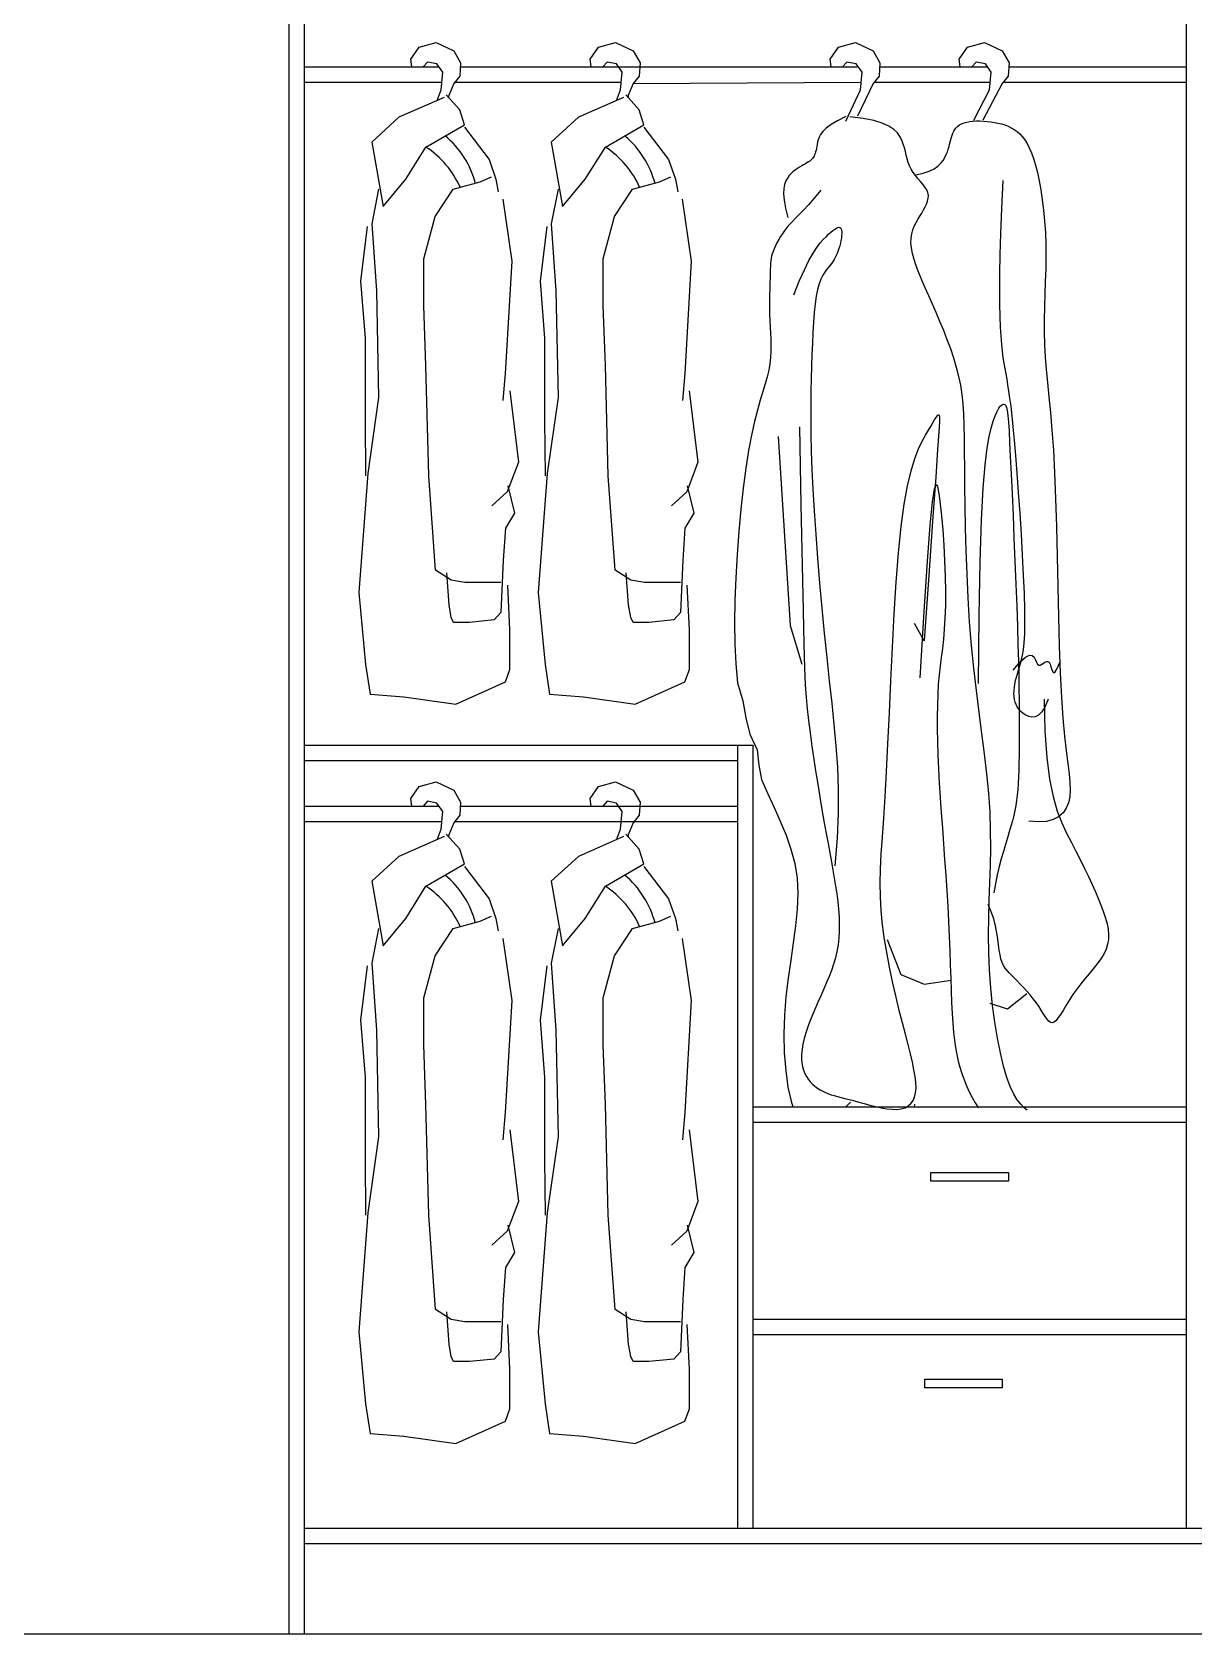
# Model space of a CAD drawing. Header units: millimetres. Extents: x -1666 to 220555, y -7114 to 28673.
# Drawn here: x 59353 to 60638, y 476 to 2247 of the extents above; entities that cross this region are included whole.
import ezdxf

# ---------------------------------------------------------------- set-up
doc = ezdxf.new("R2010")
doc.units = ezdxf.units.MM
doc.header["$LTSCALE"] = 80

msp = doc.modelspace()

# ---------------------------------------------------------------- linework, layer by layer
at = {"color": 41, "true_color": 0xf4ee51}
for p, q in [((59637.722, 475.94), (59637.722, 3285.94)), ((59654.722, 475.94), (59654.722, 3268.94)), ((60629.222, 3268.94), (60629.222, 592.94)), ((59654.722, 1458.94), (60150.472, 1458.94)), ((60133.472, 592.94), (60133.472, 1458.94)), ((60150.472, 592.94), (60150.472, 1458.94)), ((59654.722, 1441.94), (60133.472, 1441.94)), ((60150.472, 1058.94), (60629.222, 1058.94)), ((60150.472, 1041.94), (60629.222, 1041.94)), ((60150.472, 823.94), (60629.222, 823.94)), ((60150.472, 806.94), (60629.222, 806.94)), ((59654.722, 592.94), (61620.722, 592.94)), ((59654.722, 575.94), (61620.722, 575.94)), ((56984.175, 475.94), (65150.353, 475.94)), ((59637.722, 475.94), (64429.673, 475.94))]:
    msp.add_line(p, q, dxfattribs=at)
at = {"color": 8}
for p, q in [((59781.289, 2230.589), (59799.981, 2235.73)), ((59799.981, 2235.73), (59819.608, 2226.477)), ((59979.691, 2230.589), (59998.383, 2235.73)), ((59998.383, 2235.73), (60018.01, 2226.477)), ((60244.864, 2230.589), (60263.556, 2235.73)), ((60263.556, 2235.73), (60283.183, 2226.477)), ((60387.57, 2230.589), (60406.262, 2235.73)), ((60406.262, 2235.73), (60425.889, 2226.477)), ((59771.943, 2217.224), (59781.289, 2230.589)), ((59773.097, 2208.761), (59771.943, 2217.224)), ((59819.608, 2226.477), (59827.085, 2213.112)), ((59970.345, 2217.224), (59979.691, 2230.589)), ((59971.499, 2208.761), (59970.345, 2217.224)), ((60018.01, 2226.477), (60025.487, 2213.112)), ((60235.518, 2217.224), (60244.864, 2230.589)), ((60236.672, 2208.761), (60235.518, 2217.224)), ((60283.183, 2226.477), (60290.66, 2213.112)), ((60378.224, 2217.224), (60387.57, 2230.589)), ((60379.378, 2208.761), (60378.224, 2217.224)), ((60425.889, 2226.477), (60433.366, 2213.112)), ((59654.722, 2208.761), (59803.265, 2208.761)), ((59790.635, 2214.14), (59785.745, 2208.761)), ((59800.916, 2212.084), (59790.635, 2214.14)), ((59807.458, 2202.831), (59800.916, 2212.084)), ((59805.589, 2183.298), (59807.458, 2202.831)), ((59826.15, 2198.719), (59819.608, 2190.495)), ((59827.085, 2213.112), (59826.15, 2198.719)), ((59826.802, 2208.761), (60156.578, 2208.761)), ((59989.037, 2214.14), (59984.147, 2208.761)), ((59999.318, 2212.084), (59989.037, 2214.14)), ((60005.86, 2202.831), (59999.318, 2212.084)), ((60003.991, 2183.298), (60005.86, 2202.831)), ((60024.552, 2198.719), (60018.01, 2190.495)), ((60025.487, 2213.112), (60024.552, 2198.719)), ((60029.828, 2208.761), (60266.84, 2208.761)), ((60254.21, 2214.14), (60249.32, 2208.761)), ((60264.491, 2212.084), (60254.21, 2214.14)), ((60271.033, 2202.831), (60264.491, 2212.084)), ((60269.164, 2183.298), (60271.033, 2202.831)), ((60289.725, 2198.719), (60283.183, 2190.495)), ((60290.66, 2213.112), (60289.725, 2198.719)), ((60290.377, 2208.761), (60409.546, 2208.761)), ((60290.377, 2208.761), (60351.756, 2208.761)), ((60396.916, 2214.14), (60392.026, 2208.761)), ((60407.197, 2212.084), (60396.916, 2214.14)), ((60413.739, 2202.831), (60407.197, 2212.084)), ((60411.87, 2183.298), (60413.739, 2202.831)), ((60432.431, 2198.719), (60425.889, 2190.495)), ((60433.366, 2213.112), (60432.431, 2198.719)), ((60434.231, 2208.761), (60629.222, 2208.761)), ((60587.641, 2208.761), (60629.222, 2208.761)), ((59654.722, 2191.973), (59806.419, 2191.973)), ((59801.124, 2171.69), (59805.589, 2183.298)), ((59819.608, 2190.495), (59814, 2177.13)), ((59820.784, 2191.973), (60004.821, 2191.973)), ((59999.526, 2171.69), (60003.991, 2183.298)), ((60018.01, 2190.495), (60012.402, 2177.13)), ((60018.01, 2190.495), (60269.994, 2191.973)), ((60252.945, 2148.849), (60269.164, 2183.298)), ((60283.183, 2190.495), (60265.822, 2154.288)), ((60284.359, 2191.973), (60412.7, 2191.973)), ((60284.359, 2191.973), (60354.91, 2191.973)), ((60394.469, 2150.031), (60411.87, 2183.298)), ((60425.889, 2190.495), (60404.398, 2149.813)), ((60428.212, 2191.973), (60629.222, 2191.973)), ((59808.797, 2175.066), (59758.912, 2153.117)), ((59826.257, 2161.348), (59811.291, 2177.81)), ((59814, 2177.13), (59813.768, 2175.085)), ((59831.245, 2144.886), (59826.257, 2161.348)), ((60007.199, 2175.066), (59957.314, 2153.117)), ((60024.659, 2161.348), (60009.693, 2177.81)), ((60012.402, 2177.13), (60012.17, 2175.085)), ((60029.647, 2144.886), (60024.659, 2161.348)), ((59758.912, 2153.117), (59728.981, 2125.68)), ((59788.843, 2120.193), (59831.245, 2144.886)), ((59957.314, 2153.117), (59927.383, 2125.68)), ((59987.245, 2120.193), (60029.647, 2144.886)), ((59728.981, 2125.68), (59741.452, 2054.344)), ((59831.245, 2142.142), (59858.682, 2106.474)), ((59927.383, 2125.68), (59939.854, 2054.344)), ((60029.647, 2142.142), (60057.084, 2106.474)), ((59766.395, 2084.525), (59788.843, 2120.193)), ((59964.797, 2084.525), (59987.245, 2120.193)), ((59858.682, 2106.474), (59866.165, 2084.525)), ((60057.084, 2106.474), (60064.567, 2084.525)), ((59736.464, 2073.55), (59728.981, 2035.139)), ((59741.452, 2054.344), (59766.395, 2084.525)), ((59798.82, 2043.37), (59818.774, 2073.55)), ((59818.774, 2073.55), (59848.705, 2081.781)), ((59848.705, 2081.781), (59861.176, 2087.268)), ((59866.165, 2084.525), (59868.659, 2070.806)), ((59934.866, 2073.55), (59927.383, 2035.139)), ((59939.854, 2054.344), (59964.797, 2084.525)), ((59997.222, 2043.37), (60017.176, 2073.55)), ((60017.176, 2073.55), (60047.107, 2081.781)), ((60047.107, 2081.781), (60059.578, 2087.268)), ((60064.567, 2084.525), (60067.061, 2070.806)), ((59873.647, 2062.575), (59883.624, 1993.983)), ((60072.049, 2062.575), (60082.026, 1993.983)), ((59786.349, 1996.727), (59798.82, 2043.37)), ((59984.751, 1996.727), (59997.222, 2043.37)), ((59723.992, 2032.395), (59716.51, 1972.034)), ((59728.981, 2035.139), (59733.969, 1961.059)), ((59922.395, 2032.395), (59914.912, 1972.034)), ((59927.383, 2035.139), (59932.372, 1961.059)), ((59786.349, 1944.597), (59786.349, 1996.727)), ((59883.624, 1993.983), (59876.436, 1869.904)), ((59984.751, 1944.597), (59984.751, 1996.727)), ((60082.026, 1993.983), (60074.839, 1869.904)), ((59716.51, 1972.034), (59721.498, 1908.929)), ((59914.912, 1972.034), (59919.9, 1908.929)), ((59733.969, 1961.059), (59736.464, 1843.081)), ((59932.372, 1961.059), (59934.866, 1843.081)), ((59788.843, 1878.749), (59786.349, 1944.597)), ((59987.245, 1878.749), (59984.751, 1944.597)), ((59721.498, 1908.929), (59721.498, 1818.388)), ((59919.9, 1908.929), (59919.9, 1818.388)), ((59791.895, 1756.441), (59788.843, 1878.749)), ((59990.297, 1756.441), (59987.245, 1878.749)), ((59876.436, 1869.904), (59873.942, 1839.724)), ((60074.839, 1869.904), (60072.344, 1839.724)), ((59736.464, 1843.081), (59724.55, 1759.184)), ((59881.425, 1850.699), (59891.107, 1771.746)), ((59934.866, 1843.081), (59922.952, 1759.184)), ((60079.827, 1850.699), (60089.509, 1771.746)), ((59721.498, 1818.388), (59722.056, 1756.441)), ((59919.9, 1818.388), (59920.458, 1756.441)), ((59891.107, 1771.746), (59878.636, 1738.821)), ((60089.509, 1771.746), (60077.038, 1738.821)), ((59724.55, 1759.184), (59714.573, 1627.488)), ((59799.378, 1652.181), (59791.895, 1756.441)), ((59922.952, 1759.184), (59912.975, 1627.488)), ((59997.78, 1652.181), (59990.297, 1756.441)), ((59878.636, 1738.821), (59861.734, 1723.516)), ((59879.194, 1745.466), (59886.676, 1715.285)), ((60077.038, 1738.821), (60060.136, 1723.516)), ((60077.596, 1745.466), (60085.079, 1715.285)), ((59886.676, 1715.285), (59876.699, 1698.823)), ((60085.079, 1715.285), (60075.102, 1698.823)), ((59876.699, 1698.823), (59874.205, 1663.156)), ((60075.102, 1698.823), (60072.607, 1663.156)), ((59816.837, 1641.206), (59799.378, 1652.181)), ((59814.343, 1613.769), (59811.849, 1649.437)), ((59874.205, 1663.156), (59871.711, 1605.538)), ((60015.24, 1641.206), (59997.78, 1652.181)), ((60012.745, 1613.769), (60010.251, 1649.437)), ((60072.607, 1663.156), (60070.113, 1605.538)), ((59831.803, 1638.462), (59816.837, 1641.206)), ((59871.711, 1638.462), (59831.803, 1638.462)), ((59881.688, 1586.333), (59879.194, 1635.719)), ((60030.205, 1638.462), (60015.24, 1641.206)), ((60070.113, 1638.462), (60030.205, 1638.462)), ((60080.09, 1586.333), (60077.596, 1635.719)), ((59714.573, 1627.488), (59722.056, 1547.921)), ((59816.837, 1600.051), (59814.343, 1613.769)), ((59912.975, 1627.488), (59920.458, 1547.921)), ((60015.24, 1600.051), (60012.745, 1613.769)), ((59819.332, 1594.564), (59816.837, 1600.051)), ((59836.791, 1594.564), (59819.332, 1594.564)), ((59864.228, 1597.307), (59836.791, 1594.564)), ((59871.711, 1605.538), (59864.228, 1597.307)), ((60017.734, 1594.564), (60015.24, 1600.051)), ((60035.194, 1594.564), (60017.734, 1594.564)), ((60062.63, 1597.307), (60035.194, 1594.564)), ((60070.113, 1605.538), (60062.63, 1597.307)), ((59881.688, 1542.434), (59881.688, 1586.333)), ((60080.09, 1542.434), (60080.09, 1586.333)), ((59722.056, 1547.921), (59727.044, 1514.997)), ((59876.699, 1528.715), (59881.688, 1542.434)), ((59920.458, 1547.921), (59925.447, 1514.997)), ((60075.102, 1528.715), (60080.09, 1542.434)), ((59821.826, 1504.022), (59876.699, 1528.715)), ((60020.228, 1504.022), (60075.102, 1528.715)), ((59727.044, 1514.997), (59764.458, 1512.253)), ((59764.458, 1512.253), (59821.826, 1504.022)), ((59925.447, 1514.997), (59962.86, 1512.253)), ((59962.86, 1512.253), (60020.228, 1504.022)), ((59781.289, 1413.117), (59799.981, 1418.258)), ((59799.981, 1418.258), (59819.608, 1409.005)), ((59979.691, 1413.117), (59998.383, 1418.258)), ((59998.383, 1418.258), (60018.01, 1409.005)), ((59771.943, 1399.752), (59781.289, 1413.117)), ((59773.097, 1391.289), (59771.943, 1399.752)), ((59819.608, 1409.005), (59827.085, 1395.64)), ((59970.345, 1399.752), (59979.691, 1413.117)), ((59971.499, 1391.289), (59970.345, 1399.752)), ((60018.01, 1409.005), (60025.487, 1395.64)), ((59654.722, 1391.289), (59803.265, 1391.289)), ((59790.635, 1396.668), (59785.745, 1391.289)), ((59800.916, 1394.612), (59790.635, 1396.668)), ((59807.458, 1385.359), (59800.916, 1394.612)), ((59805.589, 1365.826), (59807.458, 1385.359)), ((59827.085, 1395.64), (59826.15, 1381.247)), ((59826.802, 1391.289), (60133.472, 1391.289)), ((59989.037, 1396.668), (59984.147, 1391.289)), ((59999.318, 1394.612), (59989.037, 1396.668)), ((60005.86, 1385.359), (59999.318, 1394.612)), ((60003.991, 1365.826), (60005.86, 1385.359)), ((60025.487, 1395.64), (60024.552, 1381.247)), ((59654.722, 1374.501), (59806.419, 1374.501)), ((59801.124, 1354.218), (59805.589, 1365.826)), ((59819.608, 1373.023), (59814, 1359.658)), ((59826.15, 1381.247), (59819.608, 1373.023)), ((59820.784, 1374.501), (60133.472, 1374.501)), ((59999.526, 1354.218), (60003.991, 1365.826)), ((60018.01, 1373.023), (60012.402, 1359.658)), ((60024.552, 1381.247), (60018.01, 1373.023)), ((59808.797, 1357.594), (59758.912, 1335.645)), ((59826.257, 1343.876), (59811.291, 1360.338)), ((59814, 1359.658), (59813.768, 1357.613)), ((60007.199, 1357.594), (59957.314, 1335.645)), ((60024.659, 1343.876), (60009.693, 1360.338)), ((60012.402, 1359.658), (60012.17, 1357.613)), ((59758.912, 1335.645), (59728.981, 1308.208)), ((59831.245, 1327.414), (59826.257, 1343.876)), ((59957.314, 1335.645), (59927.383, 1308.208)), ((60029.647, 1327.414), (60024.659, 1343.876)), ((59788.843, 1302.72), (59831.245, 1327.414)), ((59831.245, 1324.67), (59858.682, 1289.002)), ((59987.245, 1302.72), (60029.647, 1327.414)), ((60029.647, 1324.67), (60057.084, 1289.002)), ((59728.981, 1308.208), (59741.452, 1236.872)), ((59766.395, 1267.053), (59788.843, 1302.72)), ((59927.383, 1308.208), (59939.854, 1236.872)), ((59964.797, 1267.053), (59987.245, 1302.72)), ((59858.682, 1289.002), (59866.165, 1267.053)), ((60057.084, 1289.002), (60064.567, 1267.053)), ((59741.452, 1236.872), (59766.395, 1267.053)), ((59818.774, 1256.078), (59848.705, 1264.309)), ((59848.705, 1264.309), (59861.176, 1269.796)), ((59866.165, 1267.053), (59868.659, 1253.334)), ((59939.854, 1236.872), (59964.797, 1267.053)), ((60017.176, 1256.078), (60047.107, 1264.309)), ((60047.107, 1264.309), (60059.578, 1269.796)), ((60064.567, 1267.053), (60067.061, 1253.334)), ((59736.464, 1256.078), (59728.981, 1217.666)), ((59798.82, 1225.897), (59818.774, 1256.078)), ((59873.647, 1245.103), (59883.624, 1176.511)), ((59934.866, 1256.078), (59927.383, 1217.666)), ((59997.222, 1225.897), (60017.176, 1256.078)), ((60072.049, 1245.103), (60082.026, 1176.511)), ((59786.349, 1179.255), (59798.82, 1225.897)), ((59984.751, 1179.255), (59997.222, 1225.897)), ((59723.992, 1214.923), (59716.51, 1154.562)), ((59728.981, 1217.666), (59733.969, 1143.587)), ((59922.395, 1214.923), (59914.912, 1154.562)), ((59927.383, 1217.666), (59932.372, 1143.587)), ((59786.349, 1127.125), (59786.349, 1179.255)), ((59883.624, 1176.511), (59876.436, 1052.432)), ((59984.751, 1127.125), (59984.751, 1179.255)), ((60082.026, 1176.511), (60074.839, 1052.432)), ((59716.51, 1154.562), (59721.498, 1091.457)), ((59914.912, 1154.562), (59919.9, 1091.457)), ((59733.969, 1143.587), (59736.464, 1025.609)), ((59932.372, 1143.587), (59934.866, 1025.609)), ((59788.843, 1061.277), (59786.349, 1127.125)), ((59987.245, 1061.277), (59984.751, 1127.125)), ((59721.498, 1091.457), (59721.498, 1000.916)), ((59919.9, 1091.457), (59919.9, 1000.916)), ((59791.895, 938.968), (59788.843, 1061.277)), ((59876.436, 1052.432), (59873.942, 1022.252)), ((59990.297, 938.968), (59987.245, 1061.277)), ((60074.839, 1052.432), (60072.344, 1022.252)), ((59881.425, 1033.226), (59891.107, 954.273)), ((60079.827, 1033.226), (60089.509, 954.273)), ((59736.464, 1025.609), (59724.55, 941.712)), ((59934.866, 1025.609), (59922.952, 941.712)), ((59721.498, 1000.916), (59722.056, 938.968)), ((59919.9, 1000.916), (59920.458, 938.968)), ((59724.55, 941.712), (59714.573, 810.016)), ((59799.378, 834.709), (59791.895, 938.968)), ((59891.107, 954.273), (59878.636, 921.349)), ((59922.952, 941.712), (59912.975, 810.016)), ((59997.78, 834.709), (59990.297, 938.968)), ((60089.509, 954.273), (60077.038, 921.349)), ((59878.636, 921.349), (59861.734, 906.044)), ((59879.194, 927.994), (59886.676, 897.813)), ((60077.038, 921.349), (60060.136, 906.044)), ((60077.596, 927.994), (60085.079, 897.813)), ((59886.676, 897.813), (59876.699, 881.351)), ((60085.079, 897.813), (60075.102, 881.351)), ((59876.699, 881.351), (59874.205, 845.683)), ((60075.102, 881.351), (60072.607, 845.683)), ((59816.837, 823.734), (59799.378, 834.709)), ((59874.205, 845.683), (59871.711, 788.066)), ((60015.24, 823.734), (59997.78, 834.709)), ((60072.607, 845.683), (60070.113, 788.066)), ((59814.343, 796.297), (59811.849, 831.965)), ((59831.803, 820.99), (59816.837, 823.734)), ((59871.711, 820.99), (59831.803, 820.99)), ((59881.688, 768.86), (59879.194, 818.247)), ((60012.745, 796.297), (60010.251, 831.965)), ((60030.205, 820.99), (60015.24, 823.734)), ((60070.113, 820.99), (60030.205, 820.99)), ((60080.09, 768.86), (60077.596, 818.247)), ((59714.573, 810.016), (59722.056, 730.449)), ((59912.975, 810.016), (59920.458, 730.449)), ((59816.837, 782.579), (59814.343, 796.297)), ((59819.332, 777.092), (59816.837, 782.579)), ((59864.228, 779.835), (59836.791, 777.092)), ((59871.711, 788.066), (59864.228, 779.835)), ((60015.24, 782.579), (60012.745, 796.297)), ((60017.734, 777.092), (60015.24, 782.579)), ((60062.63, 779.835), (60035.194, 777.092)), ((60070.113, 788.066), (60062.63, 779.835)), ((59836.791, 777.092), (59819.332, 777.092)), ((59881.688, 724.962), (59881.688, 768.86)), ((60035.194, 777.092), (60017.734, 777.092)), ((60080.09, 724.962), (60080.09, 768.86)), ((59722.056, 730.449), (59727.044, 697.525)), ((59920.458, 730.449), (59925.447, 697.525)), ((59821.826, 686.55), (59876.699, 711.243)), ((59876.699, 711.243), (59881.688, 724.962)), ((60020.228, 686.55), (60075.102, 711.243)), ((60075.102, 711.243), (60080.09, 724.962)), ((59727.044, 697.525), (59764.458, 694.781)), ((59764.458, 694.781), (59821.826, 686.55)), ((59925.447, 697.525), (59962.86, 694.781)), ((59962.86, 694.781), (60020.228, 686.55))]:
    msp.add_line(p, q, dxfattribs=at)
for points in [[(60252.995, 2153.952), (60243.774, 2149.257), (60236.654, 2144.952), (60231.344, 2141.005), (60227.553, 2137.384), (60224.992, 2134.057), (60223.368, 2130.993), (60222.393, 2128.16), (60221.775, 2125.526), (60221.27, 2123.064), (60220.81, 2120.765), (60220.375, 2118.625), (60219.945, 2116.64), (60219.498, 2114.806), (60219.013, 2113.119), (60218.469, 2111.574), (60217.846, 2110.166), (60217.124, 2108.89), (60216.289, 2107.722), (60215.329, 2106.638), (60214.23, 2105.612), (60212.98, 2104.62), (60211.568, 2103.637), (60209.979, 2102.636), (60208.202, 2101.594), (60206.234, 2100.484), (60204.106, 2099.28), (60201.861, 2097.955), (60199.54, 2096.482), (60197.187, 2094.832), (60194.841, 2092.979), (60192.546, 2090.897), (60190.343, 2088.556), (60188.289, 2085.902), (60186.503, 2082.76), (60185.119, 2078.928), (60184.271, 2074.202), (60184.092, 2068.379), (60184.717, 2061.256), (60186.28, 2052.631), (60188.914, 2042.3)], [(60453.379, 1055.021), (60449.908, 1057.901), (60446.235, 1061.652), (60442.429, 1066.574), (60438.556, 1072.97), (60434.683, 1081.141), (60430.876, 1091.388), (60427.204, 1103.906), (60423.732, 1118.462), (60420.529, 1134.717), (60417.66, 1152.333), (60415.193, 1170.971), (60413.195, 1190.291), (60411.733, 1209.953), (60410.874, 1229.621), (60410.642, 1249.028), (60410.896, 1268.214), (60411.451, 1287.291), (60412.124, 1306.372), (60412.729, 1325.57), (60413.084, 1344.999), (60413.003, 1364.77), (60412.302, 1384.998), (60410.856, 1405.781), (60408.768, 1427.155), (60406.201, 1449.146), (60403.317, 1471.775), (60400.279, 1495.066), (60397.248, 1519.042), (60394.388, 1543.726), (60391.859, 1569.142), (60389.788, 1595.241), (60388.155, 1621.693), (60386.904, 1648.095), (60385.977, 1674.046), (60385.317, 1699.142), (60384.869, 1722.983), (60384.576, 1745.165), (60384.381, 1765.287), (60384.223, 1783.069), (60384.031, 1798.722), (60383.727, 1812.578), (60383.236, 1824.971), (60382.48, 1836.233), (60381.385, 1846.697), (60379.873, 1856.696), (60377.867, 1866.563), (60375.32, 1876.564), (60372.286, 1886.699), (60368.851, 1896.901), (60365.098, 1907.104), (60361.11, 1917.239), (60356.972, 1927.24), (60352.767, 1937.041), (60348.578, 1946.573), (60344.489, 1955.778), (60340.58, 1964.623), (60336.931, 1973.082), (60333.621, 1981.131), (60330.729, 1988.745), (60328.335, 1995.899), (60326.519, 2002.567), (60325.361, 2008.724), (60324.91, 2014.36), (60325.104, 2019.518), (60325.85, 2024.258), (60327.057, 2028.638), (60328.632, 2032.716), (60330.484, 2036.552), (60332.52, 2040.203), (60334.647, 2043.729), (60336.775, 2047.179), (60338.805, 2050.566), (60340.644, 2053.894), (60342.193, 2057.168), (60343.357, 2060.392), (60344.04, 2063.57), (60344.146, 2066.706), (60343.577, 2069.804), (60342.281, 2072.872), (60340.374, 2075.932), (60338.014, 2079.009), (60335.362, 2082.127), (60332.576, 2085.312), (60329.814, 2088.59), (60327.237, 2091.985), (60325.003, 2095.522), (60323.225, 2099.218), (60321.831, 2103.056), (60320.699, 2107.012), (60319.712, 2111.059), (60318.751, 2115.174), (60317.695, 2119.331), (60316.426, 2123.504), (60314.823, 2127.669), (60312.734, 2131.792), (60309.859, 2135.812), (60305.867, 2139.655), (60300.424, 2143.251), (60293.198, 2146.529), (60283.857, 2149.418), (60272.066, 2151.847), (60257.494, 2153.744)], [(60330.361, 2089.449), (60338.426, 2091.295), (60345.051, 2093.565), (60350.403, 2096.183), (60354.65, 2099.071), (60357.96, 2102.152), (60360.499, 2105.347), (60362.436, 2108.58), (60363.937, 2111.774), (60365.151, 2114.863), (60366.147, 2117.838), (60366.976, 2120.699), (60367.688, 2123.449), (60368.332, 2126.091), (60368.96, 2128.626), (60369.621, 2131.056), (60370.366, 2133.384), (60371.242, 2135.608), (60372.281, 2137.715), (60373.512, 2139.688), (60374.965, 2141.51), (60376.67, 2143.165), (60378.654, 2144.635), (60380.949, 2145.905), (60383.583, 2146.957), (60386.57, 2147.78), (60389.872, 2148.38), (60393.434, 2148.772), (60397.2, 2148.966), (60401.118, 2148.977), (60405.131, 2148.816), (60409.186, 2148.495), (60413.229, 2148.029), (60417.212, 2147.422), (60421.115, 2146.656), (60424.927, 2145.705), (60428.633, 2144.546), (60432.222, 2143.152), (60435.682, 2141.499), (60438.999, 2139.561), (60442.162, 2137.313), (60445.161, 2134.72), (60448.005, 2131.709), (60450.707, 2128.196), (60453.279, 2124.097), (60455.734, 2119.328), (60458.084, 2113.805), (60460.343, 2107.446), (60462.521, 2100.165), (60464.624, 2091.907), (60466.618, 2082.724), (60468.461, 2072.696), (60470.112, 2061.901), (60471.528, 2050.42), (60472.668, 2038.332), (60473.49, 2025.717), (60473.952, 2012.653), (60474.037, 1999.222), (60473.829, 1985.501), (60473.437, 1971.572), (60472.969, 1957.512), (60472.535, 1943.402), (60472.244, 1929.322), (60472.203, 1915.35), (60472.523, 1901.567), (60473.277, 1887.959), (60474.405, 1874.139), (60475.811, 1859.628), (60477.4, 1843.947), (60479.077, 1826.615), (60480.746, 1807.155), (60482.312, 1785.086), (60483.679, 1759.929), (60484.783, 1731.443), (60485.675, 1700.335), (60486.437, 1667.552), (60487.151, 1634.04), (60487.898, 1600.747), (60488.76, 1568.617), (60489.82, 1538.597), (60491.158, 1511.634), (60492.815, 1488.444), (60494.666, 1468.823), (60496.545, 1452.338), (60498.285, 1438.556), (60499.72, 1427.043), (60500.683, 1417.366), (60501.008, 1409.092), (60500.528, 1401.786), (60499.092, 1395.111), (60496.605, 1389.106), (60492.987, 1383.904), (60488.161, 1379.64), (60482.044, 1376.448), (60474.559, 1374.461), (60465.626, 1373.814), (60455.165, 1374.64)], [(60476.596, 1509.658), (60473.246, 1501.364), (60469.684, 1495.549), (60466.001, 1491.876), (60462.287, 1490.012), (60458.631, 1489.622), (60455.123, 1490.369), (60451.854, 1491.921), (60448.914, 1493.941), (60446.375, 1496.152), (60444.235, 1498.501), (60442.475, 1500.992), (60441.078, 1503.63), (60440.025, 1506.419), (60439.295, 1509.362), (60438.871, 1512.464), (60438.734, 1515.73), (60438.863, 1519.157), (60439.231, 1522.723), (60439.808, 1526.397), (60440.565, 1530.151), (60441.473, 1533.956), (60442.502, 1537.781), (60443.623, 1541.598), (60444.807, 1545.377), (60446.02, 1549.162), (60447.211, 1553.294), (60448.325, 1558.183), (60449.306, 1564.242), (60450.099, 1571.885), (60450.648, 1581.522), (60450.899, 1593.567), (60450.795, 1608.433), (60450.302, 1626.337), (60449.464, 1646.724), (60448.345, 1668.845), (60447.011, 1691.95), (60445.527, 1715.289), (60443.956, 1738.113), (60442.365, 1759.672), (60440.817, 1779.218), (60439.364, 1796.175), (60438.006, 1810.677), (60436.729, 1823.03), (60435.519, 1833.543), (60434.364, 1842.524), (60433.25, 1850.28), (60432.163, 1857.118), (60431.089, 1863.348), (60430.02, 1869.262), (60428.968, 1875.102), (60427.949, 1881.092), (60426.981, 1887.458), (60426.08, 1894.428), (60425.262, 1902.226), (60424.545, 1911.079), (60423.945, 1921.213), (60423.482, 1932.868), (60423.186, 1946.344), (60423.091, 1961.955), (60423.231, 1980.015), (60423.638, 2000.838), (60424.347, 2024.737), (60425.39, 2052.026), (60426.802, 2083.02)], [(60225.347, 2072.304), (60217.891, 2063.522), (60211.506, 2056.298), (60206.059, 2050.379), (60201.416, 2045.515), (60197.442, 2041.455), (60194.004, 2037.947), (60190.968, 2034.741), (60188.2, 2031.585), (60185.59, 2028.28), (60183.132, 2024.837), (60180.841, 2021.319), (60178.734, 2017.788), (60176.828, 2014.308), (60175.14, 2010.94), (60173.686, 2007.748), (60172.483, 2004.795), (60171.539, 2002.111), (60170.826, 1999.594), (60170.305, 1997.11), (60169.938, 1994.526), (60169.689, 1991.708), (60169.52, 1988.521), (60169.392, 1984.832), (60169.269, 1980.506), (60169.121, 1975.453), (60168.962, 1969.746), (60168.81, 1963.504), (60168.688, 1956.842), (60168.616, 1949.88), (60168.616, 1942.733), (60168.707, 1935.52), (60168.911, 1928.357), (60169.232, 1921.334), (60169.598, 1914.437), (60169.922, 1907.624), (60170.117, 1900.853), (60170.094, 1894.082), (60169.765, 1887.269), (60169.043, 1880.372), (60167.84, 1873.349), (60166.097, 1866.114), (60163.873, 1858.4), (60161.258, 1849.894), (60158.34, 1840.285), (60155.209, 1829.261), (60151.952, 1816.509), (60148.66, 1801.718), (60145.421, 1784.575), (60142.319, 1764.904), (60139.424, 1743.064), (60136.801, 1719.548), (60134.515, 1694.852), (60132.631, 1669.47), (60131.213, 1643.895), (60130.327, 1618.622), (60130.039, 1594.145), (60130.405, 1570.862), (60131.454, 1548.783), (60133.21, 1527.823), (60139.079, 1507.896), (60142.311, 1488.914), (60146.672, 1470.794), (60154.925, 1453.448), (60156.796, 1436.791), (60159.729, 1420.724), (60166.612, 1405.101), (60173.645, 1389.763), (60180.486, 1374.55), (60186.791, 1359.304), (60192.218, 1343.866), (60196.422, 1328.075), (60199.06, 1311.774), (60199.911, 1294.836), (60199.241, 1277.261), (60197.437, 1259.083), (60194.885, 1240.336), (60191.974, 1221.054), (60189.089, 1201.269), (60186.619, 1181.015), (60184.951, 1160.326), (60184.393, 1139.342), (60184.937, 1118.635), (60186.499, 1098.882), (60188.992, 1080.761), (60192.33, 1064.952), (60194.252, 1058.94)], [(60195.343, 1956.575), (60201.478, 1971.952), (60207.053, 1984.555), (60212.108, 1994.727), (60216.686, 2002.808), (60220.828, 2009.14), (60224.577, 2014.063), (60227.975, 2017.918), (60231.062, 2021.047), (60233.876, 2023.734), (60236.426, 2026.029), (60238.716, 2027.926), (60240.751, 2029.419), (60242.535, 2030.502), (60244.072, 2031.169), (60245.366, 2031.413), (60246.422, 2031.227), (60247.244, 2030.613), (60247.845, 2029.598), (60248.236, 2028.214), (60248.431, 2026.495), (60248.441, 2024.474), (60248.28, 2022.186), (60247.96, 2019.663), (60247.493, 2016.94), (60246.889, 2014.051), (60246.143, 2011.041), (60245.245, 2007.955), (60244.189, 2004.84), (60242.965, 2001.742), (60241.566, 1998.706), (60239.982, 1995.78), (60238.206, 1993.008), (60236.24, 1990.4), (60234.132, 1987.812), (60231.94, 1985.065), (60229.723, 1981.98), (60227.539, 1978.375), (60225.448, 1974.071), (60223.507, 1968.889), (60221.775, 1962.647), (60220.297, 1955.214), (60219.058, 1946.651), (60218.027, 1937.067), (60217.177, 1926.571), (60216.477, 1915.27), (60215.899, 1903.275), (60215.412, 1890.694), (60214.989, 1877.636), (60214.611, 1864.155), (60214.309, 1850.095), (60214.127, 1835.244), (60214.106, 1819.39), (60214.291, 1802.321), (60214.723, 1783.826), (60215.445, 1763.694), (60216.501, 1741.713), (60217.919, 1717.78), (60219.666, 1692.231), (60221.698, 1665.509), (60223.969, 1638.059), (60226.432, 1610.324), (60229.041, 1582.748), (60231.752, 1555.776), (60234.517, 1529.851), (60237.267, 1505.245), (60239.836, 1481.542), (60242.036, 1458.154), (60243.676, 1434.493), (60244.567, 1409.97), (60244.519, 1383.997), (60243.344, 1355.985), (60240.851, 1325.347)], [(60399.444, 1526.803), (60400.273, 1601.744), (60401.492, 1661.455), (60403.039, 1707.892), (60404.853, 1743.01), (60406.876, 1768.766), (60409.046, 1787.115), (60411.303, 1800.011), (60413.586, 1809.412), (60415.843, 1816.964), (60418.04, 1823.08), (60420.154, 1827.865), (60422.159, 1831.424), (60424.03, 1833.861), (60425.742, 1835.281), (60427.27, 1835.788), (60428.588, 1835.487), (60429.685, 1834.407), (60430.593, 1832.275), (60431.362, 1828.74), (60432.037, 1823.453), (60432.666, 1816.064), (60433.295, 1806.223), (60433.972, 1793.581), (60434.744, 1777.789), (60435.644, 1758.679), (60436.645, 1736.818), (60437.709, 1712.956), (60438.796, 1687.842), (60439.866, 1662.226), (60440.88, 1636.857), (60441.798, 1612.485), (60442.58, 1589.859), (60443.197, 1569.56), (60443.661, 1551.496), (60443.993, 1535.404), (60444.216, 1521.022), (60444.351, 1508.09), (60444.42, 1496.344), (60444.446, 1485.524), (60444.449, 1475.367), (60444.447, 1465.658), (60444.427, 1456.358), (60444.374, 1447.477), (60444.271, 1439.023), (60444.101, 1431.005), (60443.847, 1423.43), (60443.492, 1416.307), (60443.021, 1409.644), (60442.416, 1403.429), (60441.667, 1397.564), (60440.763, 1391.929), (60439.694, 1386.405), (60438.449, 1380.872), (60437.018, 1375.212), (60435.39, 1369.305), (60433.555, 1363.031), (60431.515, 1356.292), (60429.322, 1349.064), (60427.041, 1341.347), (60424.737, 1333.139), (60422.475, 1324.436), (60420.32, 1315.237), (60418.336, 1305.541), (60416.589, 1295.344)], [(60201.773, 1810.841), (60203.36, 1724.636), (60204.597, 1657.802), (60205.58, 1607.403), (60206.409, 1570.501), (60207.181, 1544.159), (60207.993, 1525.439), (60208.945, 1511.406), (60210.133, 1499.121), (60211.631, 1486.182), (60213.409, 1472.329), (60215.413, 1457.835), (60217.589, 1442.975), (60219.882, 1428.023), (60222.238, 1413.253), (60224.603, 1398.939), (60226.921, 1385.355), (60229.147, 1372.712), (60231.268, 1360.96), (60233.281, 1349.987), (60235.181, 1339.68), (60236.963, 1329.925), (60238.624, 1320.609), (60240.16, 1311.62), (60241.566, 1302.845), (60242.831, 1294.191), (60243.921, 1285.655), (60244.793, 1277.252), (60245.405, 1269.001), (60245.717, 1260.917), (60245.684, 1253.016), (60245.267, 1245.317), (60244.423, 1237.836), (60243.126, 1230.578), (60241.415, 1223.509), (60239.344, 1216.582), (60236.967, 1209.752), (60234.339, 1202.971), (60231.514, 1196.195), (60228.547, 1189.377), (60225.492, 1182.471), (60222.406, 1175.45), (60219.353, 1168.362), (60216.4, 1161.274), (60213.615, 1154.253), (60211.065, 1147.366), (60208.816, 1140.68), (60206.935, 1134.262), (60205.489, 1128.178), (60204.53, 1122.483), (60204.044, 1117.173), (60204.001, 1112.23), (60204.373, 1107.64), (60205.13, 1103.384), (60206.243, 1099.447), (60207.682, 1095.811), (60209.418, 1092.459), (60211.423, 1089.377), (60213.666, 1086.555), (60216.118, 1083.983), (60218.75, 1081.654), (60221.533, 1079.56), (60224.437, 1077.692), (60227.434, 1076.041), (60230.493, 1074.6), (60233.601, 1073.352), (60236.805, 1072.25), (60240.168, 1071.241), (60243.753, 1070.269), (60247.623, 1069.28), (60251.84, 1068.221), (60256.468, 1067.035), (60261.568, 1065.67), (60267.17, 1064.098), (60273.166, 1062.405), (60279.412, 1060.704), (60285.768, 1059.107), (60292.09, 1057.728), (60298.236, 1056.679), (60304.064, 1056.074), (60309.432, 1056.026), (60314.22, 1056.629), (60318.4, 1057.901), (60321.97, 1059.843), (60324.925, 1062.455), (60327.26, 1065.737), (60328.971, 1069.689), (60330.054, 1074.31), (60330.506, 1079.601), (60330.33, 1085.572), (60329.568, 1092.281), (60328.271, 1099.793), (60326.487, 1108.176), (60324.269, 1117.496), (60321.665, 1127.821), (60318.727, 1139.218), (60315.504, 1151.753), (60312.059, 1165.444), (60308.505, 1180.111), (60304.968, 1195.522), (60301.573, 1211.448), (60298.447, 1227.659), (60295.713, 1243.925), (60293.499, 1260.014), (60291.929, 1275.698), (60291.091, 1290.882), (60290.918, 1306.023), (60291.303, 1321.712), (60292.142, 1338.543), (60293.329, 1357.107), (60294.757, 1377.996), (60296.322, 1401.804), (60297.918, 1429.123), (60299.468, 1460.263), (60301.012, 1494.405), (60302.619, 1530.448), (60304.359, 1567.291), (60306.299, 1603.832), (60308.509, 1638.971), (60311.058, 1671.606), (60314.014, 1700.636), (60317.415, 1725.226), (60321.171, 1745.607), (60325.158, 1762.274), (60329.255, 1775.723), (60333.34, 1786.451), (60337.289, 1794.954), (60340.98, 1801.728), (60344.292, 1807.269), (60347.128, 1811.989), (60349.502, 1815.962), (60351.453, 1819.177), (60353.02, 1821.624), (60354.245, 1823.292), (60355.166, 1824.171), (60355.824, 1824.251), (60356.257, 1823.521), (60356.474, 1821.554), (60356.346, 1816.256), (60355.716, 1805.118), (60354.423, 1785.628), (60352.308, 1755.276), (60349.211, 1711.554), (60344.973, 1651.949), (60339.436, 1573.952)], [(60178.198, 1800.125), (60191.559, 1591.097), (60204.418, 1548.234)], [(60335.149, 1533.232), (60339.42, 1606.744), (60343.026, 1662.281), (60346.057, 1701.964), (60348.606, 1727.918), (60350.764, 1742.264), (60352.623, 1747.127), (60354.273, 1744.628), (60355.805, 1736.891), (60357.289, 1725.788), (60358.7, 1712.192), (60359.988, 1696.724), (60361.107, 1680.006), (60362.009, 1662.661), (60362.644, 1645.31), (60362.966, 1628.574), (60362.927, 1613.076), (60362.499, 1599.278), (60361.747, 1586.997), (60360.754, 1575.894), (60359.606, 1565.626), (60358.387, 1555.853), (60357.182, 1546.234), (60356.075, 1536.426), (60355.152, 1526.088), (60354.48, 1514.946), (60354.064, 1502.983), (60353.89, 1490.249), (60353.946, 1476.796), (60354.221, 1462.673), (60354.7, 1447.931), (60355.372, 1432.619), (60356.224, 1416.788), (60357.238, 1400.495), (60358.378, 1383.821), (60359.601, 1366.853), (60360.867, 1349.681), (60362.133, 1332.392), (60363.356, 1315.073), (60364.496, 1297.812), (60365.51, 1280.699), (60366.37, 1263.824), (60367.095, 1247.301), (60367.721, 1231.247), (60368.279, 1215.779), (60368.803, 1201.015), (60369.328, 1187.07), (60369.886, 1174.063), (60370.511, 1162.112), (60371.235, 1151.287), (60372.085, 1141.484), (60373.085, 1132.551), (60374.262, 1124.339), (60375.639, 1116.695), (60377.242, 1109.471), (60379.096, 1102.514), (60381.227, 1095.674), (60383.65, 1088.843), (60386.35, 1082.079), (60389.301, 1075.482), (60392.478, 1069.153), (60395.856, 1063.192), (60399.41, 1057.7)], [(60339.436, 1573.952), (60328.72, 1593.24)], [(60438.02, 1541.805), (60445.808, 1550.871), (60451.699, 1556.07), (60456.009, 1558.155), (60459.05, 1557.878), (60461.136, 1555.995), (60462.582, 1553.257), (60463.702, 1550.419), (60464.809, 1548.234), (60466.153, 1547.272), (60467.723, 1547.364), (60469.443, 1548.159), (60471.239, 1549.306), (60473.034, 1550.453), (60474.755, 1551.248), (60476.324, 1551.34), (60477.668, 1550.377), (60478.746, 1548.18), (60479.661, 1545.254), (60480.55, 1542.278), (60481.553, 1539.93), (60482.806, 1538.887), (60484.449, 1539.829), (60486.619, 1543.433), (60489.455, 1550.377)], [(60472.31, 1509.658), (60473.028, 1474.407), (60475.038, 1445.249), (60478.126, 1421.344), (60482.076, 1401.853), (60486.676, 1385.937), (60491.709, 1372.756), (60496.962, 1361.472), (60502.219, 1351.244), (60507.299, 1341.379), (60512.148, 1331.763), (60516.746, 1322.428), (60521.072, 1313.404), (60525.105, 1304.724), (60528.823, 1296.418), (60532.208, 1288.518), (60535.237, 1281.056), (60537.882, 1274.047), (60540.089, 1267.449), (60541.794, 1261.203), (60542.934, 1255.249), (60543.447, 1249.53), (60543.27, 1243.986), (60542.34, 1238.56), (60540.594, 1233.192), (60538.006, 1227.832), (60534.692, 1222.454), (60530.805, 1217.044), (60526.497, 1211.582), (60521.921, 1206.054), (60517.23, 1200.443), (60512.576, 1194.73), (60508.113, 1188.901), (60503.964, 1182.97), (60500.139, 1177.08), (60496.622, 1171.408), (60493.395, 1166.13), (60490.439, 1161.421), (60487.738, 1157.457), (60485.272, 1154.414), (60483.026, 1152.467), (60480.971, 1151.74), (60479.047, 1152.138), (60477.18, 1153.516), (60475.302, 1155.727), (60473.339, 1158.624), (60471.222, 1162.061), (60468.879, 1165.892), (60466.238, 1169.97), (60463.255, 1174.163), (60459.987, 1178.397), (60456.519, 1182.615), (60452.933, 1186.758), (60449.313, 1190.766), (60445.744, 1194.582), (60442.309, 1198.147), (60439.092, 1201.402), (60436.16, 1204.323), (60433.522, 1207.023), (60431.168, 1209.646), (60429.09, 1212.341), (60427.281, 1215.254), (60425.73, 1218.531), (60424.431, 1222.318), (60423.375, 1226.763), (60422.529, 1231.97), (60421.762, 1237.881), (60420.92, 1244.394), (60419.848, 1251.409), (60418.391, 1258.826), (60416.393, 1266.545), (60413.701, 1274.465), (60410.159, 1282.485)], [(60298.716, 1243.908), (60313.718, 1205.332), (60339.436, 1194.616), (60369.44, 1198.902)], [(60453.022, 1183.9), (60431.591, 1166.755), (60412.302, 1173.184)], [(60253.052, 1058.94), (60253.71, 1059.598), (60257.996, 1063.884)], [(60328.72, 1061.741), (60328.533, 1058.94)]]:
    msp.add_lwpolyline(points, dxfattribs=at)
for points in [[(60346.914, 986.221), (60432.561, 986.221), (60432.561, 976.704), (60346.914, 976.704)], [(60340.186, 757.622), (60425.833, 757.622), (60425.833, 748.105), (60340.186, 748.105)]]:
    msp.add_lwpolyline(points, close=True, dxfattribs=at)
for centre, radius, start, end in [((59745.137, 2054.266), 101.683, 14.395989, 50.333187), ((59943.539, 2054.266), 101.683, 14.395989, 50.333187), ((59731.026, 2032.858), 104.738, 24.113855, 56.494689), ((59929.428, 2032.858), 104.738, 24.113855, 56.494689), ((59745.137, 1236.794), 101.683, 14.395989, 50.333187), ((59943.539, 1236.794), 101.683, 14.395989, 50.333187), ((59731.026, 1215.386), 104.738, 24.113855, 56.494689), ((59929.428, 1215.386), 104.738, 24.113855, 56.494689)]:
    msp.add_arc(centre, radius, start, end, dxfattribs=at)

doc.saveas('drawing.dxf')
